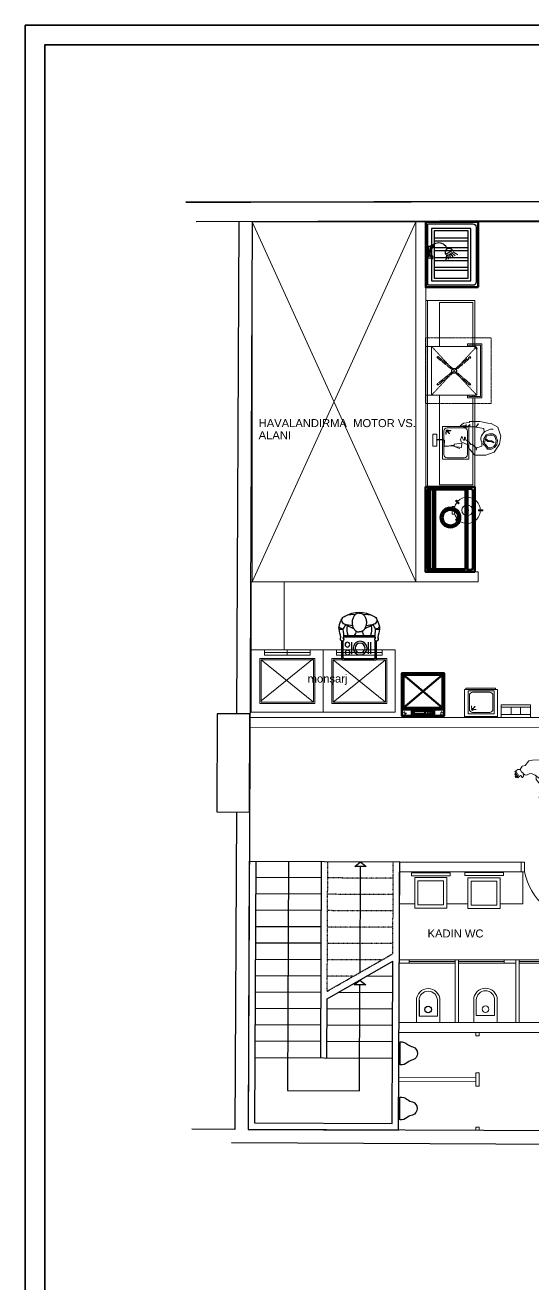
# Model space of a CAD drawing. Header units: inches. Extents: x 33469 to 138684, y -86444 to -29699.
# Drawn here: x 76391 to 77168, y -42251 to -40325 of the extents above; entities that cross this region are included whole.
import ezdxf

# ---------------------------------------------------------------- set-up
doc = ezdxf.new("R2010")
doc.units = ezdxf.units.IN
doc.header["$MEASUREMENT"] = 0
for name, pattern in [('20b$0$DOT2', [0.125, 0, -0.125]), ('275L00RS-A$0$CENTER2', [1.125, 0.75, -0.125, 0.125, -0.125]), ('ACAD_ISO02W100', [15, 12, -3]), ('CENTER', [0.0065, 0.002, -0.001, 0.0005, -0.001, 0.002]), ('DASHED', [0.75, 0.5, -0.25]), ('DOT', [0.25, 0, -0.25])]:
    doc.linetypes.add(name, pattern=pattern)
doc.layers.get('0').update_dxf_attribs({"lineweight": 9})
for name, color, linetype, lineweight in [('-DWG_ANA', 7, 'Continuous', 50), ('-DWG_DETAY1', 7, 'Continuous', 25), ('2d-yazı', 255, 'Continuous', 20), ('cihazlar', 90, 'Continuous', 18), ('CİHAZ', 7, 'Continuous', 15), ('KAPı', 7, 'Continuous', 5), ('Layer4', 200, 'Continuous', 9), ('PAFTA', 251, 'Continuous', 35), ('TEFRIS', 251, 'Continuous', 5)]:
    doc.layers.add(name, color=color, linetype=linetype, lineweight=lineweight)
for name, color, linetype in [('0-CSX-CSX', 14, '275L00RS-A$0$CENTER2'), ('0-LNS-SLN', 6, 'Continuous'), ('0-LNS-VL5', 252, 'Continuous'), ('2-SPS-IBW', 5, 'Continuous'), ('2-SPS-RCN', 2, 'Continuous'), ('dg_tefris', 22, 'Continuous'), ('Kıtc-002 Çizgi', 7, 'Continuous')]:
    doc.layers.add(name, color=color, linetype=linetype)
doc.styles.add('ATALAY', font='arial.ttf')

# ---------------------------------------------------------------- blocks, each defined once
blk = doc.blocks.new('117')
at = {"layer": '-DWG_ANA', "color": 4}
blk.add_line((11002.5, 4454.8), (11006, 4457.8), dxfattribs=at)
at = {"layer": '-DWG_ANA', "color": 1}
for points in [[(11003, 4455.2), (11003.8, 4455.9), (11003.9, 4455.8), (11003.1, 4455.1)], [(11003.9, 4456), (11004.2, 4456.2), (11004.3, 4456.1), (11004, 4455.9)], [(11004.3, 4456.3), (11004.5, 4456.6), (11004.6, 4456.5), (11004.4, 4456.2)], [(11004.7, 4456.7), (11005.5, 4457.4), (11005.6, 4457.2), (11004.8, 4456.6)]]:
    blk.add_lwpolyline(points, close=True, dxfattribs=at)
at = {"layer": 'cihazlar', "linetype": 'CENTER', "ltscale": 20}
for p, q in [((11006, 4523.8), (10931.4, 4454.8)), ((10931.4, 4523.8), (11004.3, 4456.4))]:
    blk.add_line(p, q, dxfattribs=at)
at = {"layer": 'CİHAZ', "color": 4}
for p, q in [((10931.4, 4529.8), (11006, 4529.8)), ((10931.4, 4454.8), (10931.4, 4529.8)), ((10931.4, 4529.8), (11006, 4529.8)), ((11006, 4529.8), (11006, 4457.8)), ((11006, 4529.8), (11006, 4523.8)), ((11006, 4523.8), (10931.4, 4523.8)), ((10927.3, 4447.2), (10927.3, 4468.7)), ((10927.3, 4468.7), (10931.4, 4468.7)), ((10929.3, 4449.2), (10929.3, 4466.7)), ((10929.3, 4466.7), (10931.4, 4466.7)), ((11006, 4468.7), (11010, 4468.7)), ((11006, 4466.7), (11008, 4466.7)), ((11008, 4466.7), (11008, 4449.2)), ((11010, 4468.7), (11010, 4447.2)), ((11010, 4447.2), (10927.3, 4447.2)), ((11008, 4449.2), (10929.3, 4449.2)), ((11002.5, 4454.8), (10931.4, 4454.8))]:
    blk.add_line(p, q, dxfattribs=at)
at = {"layer": 'CİHAZ'}
blk.add_line((11006, 4526.8), (11006, 4457.8), dxfattribs=at)
at = {"layer": 'Kıtc-002 Çizgi', "color": 4, "linetype": 'DASHED'}
for points in [[(10946.8, 4514.3), (10948.2, 4515.7)], [(10946.8, 4514.3), (10965.5, 4491.1)], [(10948.2, 4515.7), (10966.9, 4492.5)], [(10970.6, 4492.6), (10989.2, 4515.7)], [(10972, 4491.2), (10990.6, 4514.3)], [(10989.2, 4515.7), (10990.6, 4514.3)], [(10965.4, 4487.4), (10946.8, 4465.3)], [(10966.8, 4486), (10948.2, 4463.9)], [(10970.5, 4486.1), (10989.2, 4463.9)], [(10971.9, 4487.5), (10990.6, 4465.3)], [(10948.2, 4463.9), (10946.8, 4465.3)], [(10989.2, 4463.9), (10990.6, 4465.3)]]:
    blk.add_lwpolyline(points, dxfattribs=at)
blk.add_circle((10968.7, 4489.3), 3.63, dxfattribs=at)
blk = doc.blocks.new('118')
at = {"layer": 'CİHAZ', "color": 6}
for p, q in [((11280.6, 4457.6), (11210.6, 4457.6)), ((11210.6, 4457.6), (11210.6, 4382.6)), ((11210.6, 4454.6), (11280.6, 4454.6)), ((11280.6, 4382.6), (11280.6, 4457.6)), ((11210.6, 4382.6), (11280.6, 4382.6))]:
    blk.add_line(p, q, dxfattribs=at)
at = {"layer": 'CİHAZ'}
for p, q in [((11210.6, 4436.6), (11277.6, 4436.6)), ((11277.6, 4385.6), (11277.6, 4436.6)), ((11210.6, 4385.6), (11277.6, 4385.6))]:
    blk.add_line(p, q, dxfattribs=at)
blk = doc.blocks.new('A$C2EE743A7')
at = {"layer": 'CİHAZ'}
h = blk.add_hatch(dxfattribs=at)
h.set_pattern_fill('DASH', color=256, scale=2, style=0)
h.set_pattern_definition([(0, (-3587.83866, 34.02683), (0.25, 0.25), [0.25, -0.25])])
h.paths.add_polyline_path([(3.3, 5.6, 1), (0, 5.6, 1)])
for points in [[(1.1, 3.3), (1.4, 3.3), (1.4, 0), (1.1, 0)], [(6, 2), (5.8, 1.7), (3.4, 4.1), (3.6, 4.3)], [(6.8, 7.3), (6.8, 7), (3.5, 7), (3.5, 7.3)]]:
    blk.add_lwpolyline(points, close=True, dxfattribs=at)
for radius in [1.67, 0.617]:
    blk.add_circle((1.7, 5.6), radius, dxfattribs=at)
blk = doc.blocks.new('A$C7E1C5E6E')
at = {"layer": 'CİHAZ'}
blk.add_lwpolyline([(0, 0), (50, 0), (50, 40), (0, 40)], close=True, dxfattribs=at)
blk.add_lwpolyline([(7, 2), (43, 2, 0.414214), (48, 7), (48, 33, 0.414214), (43, 38), (7, 38, 0.414214), (2, 33), (2, 7, 0.414214)], format="xyb", close=True, dxfattribs=at)
blk.add_blockref('A$C2EE743A7', (5, 27.6), dxfattribs=at)
blk = doc.blocks.new('20')
at = {"layer": 'CİHAZ'}
for points in [[(18.5, 44.5), (0, 44.5), (0, 38.2), (18.5, 38.2), (18.5, 44.5), (18.5, 44.5)], [(9.2, 38.2), (9.2, 38.8), (9, 38.7), (8.8, 38.1), (8.5, 36.9), (8.3, 33.6), (8.3, 30.1), (9, 27.4), (9.8, 26.6), (10.9, 26.3), (13.2, 26.5), (15.6, 27), (17.5, 27.1), (18.4, 26), (18.5, 24.1), (18.3, 21.6), (17.4, 16.2), (17.4, 11.9)], [(9.3, 38.2), (8.8, 35.2), (8.6, 32.1), (8.9, 29.2), (9.7, 27.4), (11.2, 26.8), (13.2, 27), (17.3, 27.7), (18.6, 26.7), (19, 25), (18.5, 20.3), (17.9, 15.6), (17.9, 11.9)], [(20.4, 0.3), (13.9, 0), (15.5, 11.9), (19, 11.9), (20.4, 0.3), (20.4, 0.3)], [(19, 11.9), (19.2, 11.9), (22.1, 3), (21.9, 2.9), (19, 11.9), (19, 11.9)]]:
    blk.add_lwpolyline(points, dxfattribs=at)
blk = doc.blocks.new('119')
at = {"layer": 'CİHAZ', "color": 6}
blk.add_line((10997.6, 4215.4), (11137.6, 4215.4), dxfattribs=at)
blk.add_lwpolyline([(11133.6, 4143.4), (10997.6, 4143.4), (10997.6, 4218.4), (11137.6, 4218.4), (11137.6, 4143.4), (11135.6, 4143.4)], dxfattribs=at)
at = {"layer": 'CİHAZ'}
blk.add_lwpolyline([(11133.6, 4146.4), (11000.6, 4146.4), (11000.6, 4197.4), (11137.6, 4197.4), (11137.6, 4146.4), (11135.6, 4146.4)], dxfattribs=at)
at = {"layer": 'CİHAZ', "xscale": -1}
for name, p in [('20', (11078.2, 4163.2)), ('A$C7E1C5E6E', (11089.8, 4152.6))]:
    blk.add_blockref(name, p, dxfattribs=at)
blk = doc.blocks.new('304')
at = {"layer": 'cihazlar', "linetype": 'CENTER', "ltscale": 25}
blk.add_lwpolyline([(10918.9, 4432.9), (11018.9, 4432.9), (11018.9, 4532.9), (10918.9, 4532.9)], close=True, dxfattribs=at)
at = {"layer": '-DWG_ANA', "color": 0}
for name, p in [('119', (-206.2, 314.4)), ('117', (0, 0)), ('118', (-204.6, 75.2))]:
    blk.add_blockref(name, p, dxfattribs=at)
blk = doc.blocks.new('333')
at = {"layer": 'CİHAZ', "color": 3, "linetype": 'ACAD_ISO02W100'}
for p, q in [((11360.4, 4166.2), (11348.7, 4166.2)), ((11348.7, 4162.3), (11348.7, 4166.2)), ((11360.4, 4166.2), (11360.4, 4162.3))]:
    blk.add_line(p, q, dxfattribs=at)
for points in [[(11344.7, 4156.5), (11343.6, 4155.3), (11339.1, 4159.8), (11340.3, 4161)], [(11364.6, 4156.5), (11365.8, 4155.3), (11370.2, 4159.8), (11369, 4161)], [(11353.8, 4146.1), (11355.3, 4146.1), (11355.3, 4141), (11353.8, 4141)], [(11355.5, 4119.5), (11353.8, 4119.5), (11353.8, 4125.9), (11355.5, 4125.9)]]:
    blk.add_lwpolyline(points, close=True, dxfattribs=at)
at = {"layer": 'CİHAZ', "color": 3, "linetype": 'Continuous'}
blk.add_circle((11354.7, 4143.2), 20, dxfattribs=at)
at = {"layer": 'CİHAZ', "color": 3}
blk.add_circle((11354.7, 4143.2), 8.16, dxfattribs=at)
blk = doc.blocks.new('3245')
at = {"layer": '-DWG_ANA', "color": 6}
for points in [[(78792.4, -38240.2), (78922.4, -38240.2), (78922.4, -38165.2), (78792.4, -38165.2)], [(78792.4, -38229.2), (78922.4, -38229.2), (78922.4, -38169.2), (78792.4, -38169.2)]]:
    blk.add_lwpolyline(points, close=True, dxfattribs=at)
at = {"layer": '-DWG_ANA', "color": 0}
for points in [[(78793.8, -38223.1), (78793.8, -38171.4)], [(78796.6, -38171.4), (78796.6, -38223.1)], [(78918.3, -38223.1), (78918.3, -38171.2)], [(78921.1, -38171.2), (78921.1, -38223.1)]]:
    blk.add_lwpolyline(points, dxfattribs=at)
for points in [[(78918.6, -38169.2, 0.207371), (78916.4, -38168.2), (78798.4, -38168.2, 0.207371), (78796.3, -38169.2)], [(78795.4, -38229.2), (78795.4, -38234.2, 0.414214), (78798.4, -38237.2), (78916.4, -38237.2, 0.414214), (78919.4, -38234.2), (78919.4, -38224.7)]]:
    blk.add_lwpolyline(points, format="xyb", dxfattribs=at)
at = {"layer": '-DWG_ANA', "color": 6}
for points in [[(78918.3, -38172.8, 0.163034), (78916.4, -38172.2), (78798.4, -38172.2, 0.167949), (78796.6, -38172.8)], [(78795.8, -38224.5, 0.281727), (78798.4, -38226.2), (78916.4, -38226.2, 0.280059), (78919.1, -38224.6, 0.280059)]]:
    blk.add_lwpolyline(points, format="xyb", dxfattribs=at)
at = {"layer": '-DWG_ANA', "color": 0}
blk.add_lwpolyline([(78796.6, -38176.7), (78918.3, -38176.7), (78918.3, -38179.6), (78796.6, -38179.6)], close=True, dxfattribs=at)
at = {"layer": '-DWG_ANA', "color": 4}
for radius in [15, 12]:
    blk.add_circle((78875.4, -38203.1), radius, dxfattribs=at)
at = {"layer": '-DWG_ANA', "color": 0}
for centre, start, end in [((78795.2, -38171.2), 353.441, 186.559), ((78919.7, -38171.1), 353.441, 186.559), ((78795.2, -38223.2), 173.441, 6.559), ((78919.7, -38223.2), 173.441, 6.559)]:
    blk.add_arc(centre, 1.43, start, end, dxfattribs=at)
blk.add_blockref('333', (67531.8, -42371.9), dxfattribs=at)
blk = doc.blocks.new('f')
at = {"layer": '-DWG_DETAY1', "color": 4, "linetype": 'Continuous'}
for points in [[(11383.9, 4462.9), (11378.9, 4462.9), (11378.9, 4467.9), (11376.9, 4467.9), (11376.9, 4462.9), (11376.9, 4459.9), (11375.9, 4459.9), (11375.9, 4457.9, 0.414214), (11376.9, 4456.9), (11378.9, 4456.9, 0.414214), (11379.9, 4457.9), (11379.9, 4459.9), (11378.9, 4459.9), (11378.9, 4460.9), (11383.9, 4460.9)], [(11387.9, 4462.9), (11392.9, 4462.9), (11392.9, 4467.9), (11394.9, 4467.9), (11394.9, 4462.9), (11394.9, 4459.9), (11395.9, 4459.9), (11395.9, 4457.9, -0.414214), (11394.9, 4456.9), (11392.9, 4456.9, -0.414214), (11391.9, 4457.9), (11391.9, 4459.9), (11392.9, 4459.9), (11392.9, 4460.9), (11387.9, 4460.9)]]:
    blk.add_lwpolyline(points, format="xyb", dxfattribs=at)
at = {"layer": '-DWG_DETAY1', "color": 4}
for points in [[(11381.4, 4436.1), (11373, 4437.2)], [(11382.3, 4434.2), (11374.8, 4433.6)], [(11383.3, 4432.3), (11376.6, 4430)], [(11384.2, 4430.4), (11378.4, 4426.4)], [(11385.2, 4428.5), (11380.2, 4422.8)], [(11382.8, 4437.6), (11388.2, 4426.9)], [(11386.1, 4426.6), (11382, 4419.3)]]:
    blk.add_lwpolyline(points, dxfattribs=at)
blk.add_circle((11385.9, 4461.9), 2, dxfattribs=at)
for centre, radius, start, end in [((11385.8, 4448), 14, 289.8454, 89.7588), ((11385.5, 4432.2), 6, 296.5651, 116.5651)]:
    blk.add_arc(centre, radius, start, end, dxfattribs=at)
blk = doc.blocks.new('i')
at = {"layer": '-DWG_ANA', "color": 6, "lineweight": 50}
blk.add_lwpolyline([(11247.3, 3990.3), (11247.3, 4070.3), (11347.3, 4070.3), (11347.3, 3990.3)], close=True, dxfattribs=at)
at = {"layer": '-DWG_DETAY1', "color": 6}
blk.add_lwpolyline([(11250.3, 3998.3), (11250.3, 4067.3), (11344.3, 4067.3), (11344.3, 3998.3, -0.414214), (11339.3, 3993.3), (11255.3, 3993.3, -0.414214)], format="xyb", close=True, dxfattribs=at)
at = {"layer": '-DWG_DETAY1', "color": 5}
for points in [[(11257.3, 4061.3), (11257.3, 4001.3), (11337.3, 4001.3), (11337.3, 4061.3)], [(11261.3, 4057.3), (11261.3, 4005.3), (11333.3, 4005.3), (11333.3, 4057.3)]]:
    blk.add_lwpolyline(points, close=True, dxfattribs=at)
at = {"layer": '-DWG_DETAY1', "color": 5, "linetype": 'Continuous'}
for points in [[(11273.3, 4057.3), (11273.3, 4005.3), (11277.3, 4005.3), (11277.3, 4057.3)], [(11288.3, 4057.3), (11288.3, 4005.3), (11292.3, 4005.3), (11292.3, 4057.3)], [(11303.3, 4057.3), (11303.3, 4005.3), (11307.3, 4005.3), (11307.3, 4057.3)], [(11318.3, 4057.3), (11318.3, 4005.3), (11322.3, 4005.3), (11322.3, 4057.3)]]:
    blk.add_lwpolyline(points, close=True, dxfattribs=at)
at = {"layer": '-DWG_ANA', "color": 0}
blk.add_blockref('f', (-84.8, -397.6), dxfattribs=at)
blk = doc.blocks.new('c29')
at = {"layer": '-DWG_ANA', "color": 6}
for p, q in [((12140.6, 3469), (12200.6, 3418.8)), ((12140.6, 3418.8), (12200.6, 3469))]:
    blk.add_line(p, q, dxfattribs=at)
at = {"layer": '-DWG_ANA', "color": 142}
for points in [[(12138.1, 3416.3), (12203.1, 3416.3), (12203.1, 3481.3), (12138.1, 3481.3)], [(12138.1, 3481.3), (12203.1, 3481.3), (12203.1, 3471.5), (12138.1, 3471.5)], [(12138.1, 3471.5), (12203.1, 3471.5), (12203.1, 3416.3), (12138.1, 3416.3)]]:
    blk.add_lwpolyline(points, close=True, dxfattribs=at)
at = {"layer": '-DWG_ANA', "color": 6}
blk.add_lwpolyline([(12140.6, 3469), (12200.6, 3469), (12200.6, 3418.8), (12140.6, 3418.8)], close=True, dxfattribs=at)
at = {"layer": '-DWG_ANA', "color": 0}
for points in [[(12153.5, 3480.1), (12187.5, 3480.1), (12187.5, 3472.6), (12153.5, 3472.6)], [(12167.1, 3478.3), (12184.8, 3478.3), (12184.8, 3474), (12167.1, 3474)]]:
    blk.add_lwpolyline(points, close=True, dxfattribs=at)
at = {"layer": '-DWG_ANA', "color": 142, "linetype": 'DOT'}
for centre in [(12141.2, 3478.3), (12199.7, 3478.3), (12141.8, 3419.7), (12199.5, 3420.4)]:
    blk.add_circle(centre, 2.49, dxfattribs=at)
at = {"layer": '-DWG_ANA', "color": 0}
for centre in [(12156.2, 3478.1), (12156.2, 3474.8), (12159.4, 3478.1), (12159.4, 3474.8), (12163.2, 3478.1), (12163.2, 3474.8), (12186.2, 3478.1), (12186.2, 3474.8)]:
    blk.add_circle(centre, 0.606, dxfattribs=at)
blk = doc.blocks.new('f2')
at = {"layer": 'KAPı'}
h = blk.add_hatch(dxfattribs=at)
h.set_pattern_fill('DASH', color=256, scale=2, style=0)
h.set_pattern_definition([(0, (4953.3182, 3452.11953), (0.25, 0.25), [0.25, -0.25])])
h.paths.add_polyline_path([(8541.2, 3423.7, 1), (8544.5, 3423.7, 1)])
h.paths.add_polyline_path([(8543.4, 3423.7, -1), (8542.2, 3423.7, -1)], flags=16)
at = {"layer": 'CİHAZ'}
for p, q in [((8571.1, 3430.5), (8536.1, 3430.5)), ((8536.1, 3430.5), (8536.1, 3390.5)), ((8564.1, 3428.5), (8543.1, 3428.5)), ((8571.1, 3390.5), (8571.1, 3430.5)), ((8538.1, 3423.5), (8538.1, 3397.5)), ((8569.1, 3397.5), (8569.1, 3423.5)), ((8536.1, 3390.5), (8571.1, 3390.5)), ((8543.1, 3392.5), (8564.1, 3392.5))]:
    blk.add_line(p, q, dxfattribs=at)
for centre, start, end in [((8543.1, 3423.5), 90, 180), ((8564.1, 3423.5), 0, 90), ((8543.1, 3397.5), 180, 270), ((8564.1, 3397.5), 270, 0)]:
    blk.add_arc(centre, 5, start, end, dxfattribs=at)
at = {"layer": 'KAPı'}
for points in [[(8542.3, 3421.4), (8542.6, 3421.4), (8542.6, 3418.1), (8542.3, 3418.1)], [(8548, 3425.4), (8548, 3425.1), (8544.6, 3425.1), (8544.6, 3425.4)], [(8547.2, 3420.1), (8546.9, 3419.8), (8544.6, 3422.2), (8544.8, 3422.4)]]:
    blk.add_lwpolyline(points, close=True, dxfattribs=at)
for radius in [1.67, 0.617]:
    blk.add_circle((8542.8, 3423.7), radius, dxfattribs=at)
blk = doc.blocks.new('434')
at = {"color": 6}
blk.add_line((3980.8, 2384.2), (4030.8, 2384.2), dxfattribs=at)
for points in [[(3980.8, 2342.6), (4030.8, 2342.6), (4030.8, 2385.6), (3980.8, 2385.6)], [(3983.8, 2342.6), (4028.8, 2342.6), (4028.8, 2340.7), (3983.8, 2340.7)]]:
    blk.add_lwpolyline(points, close=True, dxfattribs=at)
at = {"layer": '-DWG_ANA', "color": 0, "lineweight": 25, "rotation": 270}
blk.add_blockref('f2', (595.1, 10915.8), dxfattribs=at)
blk = doc.blocks.new('X15')
at = {"layer": 'TEFRIS', "lineweight": -2, "extrusion": (0, 0, -1)}
for p, q in [((7941.6, 1270.7), (7941.6, 1297.8)), ((7943.6, 1302.2), (7943.6, 1303.1)), ((7943.6, 1273.1), (7943.6, 1298.5)), ((7943.8, 1306.6), (7992.5, 1306.6)), ((7945.1, 1304.6), (7991.1, 1304.6)), ((7956.7, 1278.2), (7956.7, 1296.5)), ((7982.3, 1278.4), (7982.3, 1296.5)), ((7985.7, 1278.6), (7985.7, 1296.5)), ((7992.6, 1302.2), (7992.6, 1303.1)), ((7992.6, 1273.1), (7992.6, 1298.5)), ((7994.6, 1270.7), (7994.6, 1297.8)), ((7945.1, 1271.6), (7991.1, 1271.6)), ((7942.7, 1269.6), (7993.6, 1269.6))]:
    blk.add_line(p, q, dxfattribs=at)
for points in [[(-7968.1, 1340.9, -0.0182), (-7967.7, 1340.9, -0.132444), (-7963.9, 1339.9, -0.106688), (-7960.4, 1336.8, -0.083199), (-7958.1, 1332.3, -0.071851), (-7957.2, 1326.6, -0.071851), (-7958, 1320.9, -0.083199), (-7960.1, 1316.4, -0.106688), (-7963.6, 1313.1, -0.132444), (-7967.3, 1312.1, -0.027194), (-7968.1, 1312.1, -0.106688)], [(-7968.1, 1340.9, 0.0182), (-7968.6, 1340.9, 0.132444), (-7972.3, 1339.9, 0.106688), (-7975.9, 1336.8, 0.083199), (-7978.1, 1332.3, 0.071851), (-7979, 1326.6, 0.071851), (-7978.2, 1320.9, 0.083199), (-7976.1, 1316.4, 0.106688), (-7972.6, 1313.1, 0.132444), (-7968.9, 1312.1, 0.027194), (-7968.1, 1312.1, 0.106688)]]:
    blk.add_lwpolyline(points, format="xyb", dxfattribs=at)
for centre, radius in [((-7949.9, 1292.6), 3.59), ((-7969.4, 1287.4), 10.5), ((-7969.4, 1287.4), 7.5), ((-7950.3, 1280.6), 3.59)]:
    blk.add_circle(centre, radius, dxfattribs=at)
for centre, radius, start, end in [((-7970.5, 1315), 33.5, 8.0908, 32.6929), ((-7947.7, 1329.8), 6.34, 289.4299, 56.2696), ((-7957.2, 1315.7), 23.3, 56.2696, 101.8437), ((-7968.1, 1298), 44, 60.4943, 119.5057), ((-7979.1, 1315.7), 23.3, 78.1563, 123.7304), ((-7988.5, 1329.8), 6.34, 123.7304, 250.5701), ((-7965.7, 1315), 33.5, 147.3071, 171.9092), ((-7944.5, 1317.8), 7.41, 349.0832, 15.095), ((-7940.8, 1324.4), 8.74, 254.8699, 293.9155), ((-8144.5, 1356.3), 211.1, 345.5925, 349.0832), ((-7947, 1328), 12.7, 287.9406, 319.1174), ((-7850.7, 1372.2), 108.1, 207.1029, 211.3925), ((-7897, 1307.8), 46.8, 169.9533, 186.6151), ((-8038.3, 1497.8), 197.2, 293.462, 298.3495), ((-7958.3, 1359.6), 38, 270.7058, 289.4299), ((-7973.3, 1315.3), 23.9, 338.7824, 14.8017), ((-7940, 1319.4), 24.2, 194.8345, 211.92), ((-7996.2, 1319.4), 24.2, 328.08, 345.1655), ((-7897.9, 1497.8), 197.2, 241.6505, 246.538), ((-7978, 1359.6), 38, 250.5701, 269.2942), ((-7963, 1315.3), 23.9, 165.1983, 201.2176), ((-8085.5, 1372.2), 108.1, 328.6075, 332.8971), ((-8039.2, 1307.8), 46.8, 353.3849, 10.0467), ((-7989.3, 1328), 12.7, 220.8826, 252.0594), ((-7995.5, 1324.4), 8.74, 246.0845, 285.1301), ((-7791.8, 1356.3), 211.1, 190.9168, 194.4075), ((-7991.7, 1317.8), 7.41, 164.905, 190.9168), ((-7943.1, 1301.4), 3.92, 294.5005, 39.0625), ((-7941.8, 1300.4), 2.61, 130.1096, 276.9298), ((-7945.1, 1303.1), 1.5, 0, 90), ((-7991.1, 1303.1), 1.5, 90, 180), ((-7994.5, 1300.4), 2.61, 263.0702, 49.8904), ((-7993.1, 1301.4), 3.92, 140.9375, 245.4995), ((-7942.7, 1270.7), 1.06, 270.7469, 0.7469), ((-7945.1, 1273.1), 1.5, 270, 0), ((-7991.1, 1273.1), 1.5, 180, 270), ((-7993.6, 1270.7), 1.06, 179.2531, 269.2531)]:
    blk.add_arc(centre, radius, start, end, dxfattribs=at)
blk = doc.blocks.new('1031')
at = {"layer": 'TEFRIS', "lineweight": -2}
for points in [[(5363.1, 1417), (5357.4, 1416.3), (5355.5, 1404.1), (5350.4, 1408.4), (5350.4, 1407.5), (5354.9, 1404.5), (5354.9, 1394.8), (5351.5, 1394.8), (5355.7, 1390.9), (5355.7, 1385.6), (5354.4, 1385.6), (5354.4, 1388.6), (5352.1, 1390), (5354.1, 1382), (5353.7, 1380.4), (5349.7, 1385.2), (5348.4, 1394.7), (5346.7, 1394.7), (5346.7, 1410.1), (5349.6, 1422.4), (5350, 1427.8)], [(5350, 1427.8), (5355.7, 1437.8), (5369.6, 1442.2), (5381.7, 1440.4), (5393.7, 1432), (5398.5, 1419.4), (5398.5, 1402.8), (5385.9, 1391.4), (5384.7, 1392.9), (5382.3, 1391.1), (5380.7, 1387.5), (5378, 1381.5), (5375.2, 1380.6), (5369.2, 1382.8), (5375.7, 1385.5), (5375.7, 1386.6), (5371.1, 1386.6), (5371.1, 1387.9), (5376.1, 1389.3), (5378.7, 1394.2), (5382.1, 1396.3), (5381.5, 1398.2), (5387.3, 1404.7), (5391, 1404.7), (5387.2, 1405.9), (5384.7, 1413.1), (5377.4, 1413.1)], [(5361.9, 1419.6), (5358.7, 1426.4), (5358.7, 1430.7)], [(5370, 1433.1), (5376, 1435.4), (5381.6, 1434.3), (5384.9, 1431.6), (5387, 1427.8), (5387, 1423.2), (5382.9, 1419.9), (5380.7, 1417.5), (5374.3, 1418.4), (5368.8, 1421.1), (5367.7, 1425.3), (5367.7, 1429.4), (5370, 1433.1)], [(5373.3, 1419.3), (5376.4, 1423.5), (5376.4, 1428.2), (5378.9, 1432)], [(5374.3, 1418.4), (5377.3, 1422.6), (5377.3, 1427.3), (5379.8, 1431.1)]]:
    blk.add_lwpolyline(points, dxfattribs=at)
blk.add_lwpolyline([(5368.6, 1434.7), (5375.8, 1437.5), (5382.5, 1436.2), (5386.5, 1432.9), (5389, 1428.3), (5389, 1422.2), (5384.2, 1418.4), (5381.4, 1415.4), (5373.6, 1416.5), (5367.1, 1419.7), (5365.7, 1425), (5365.7, 1430)], close=True, dxfattribs=at)
blk.add_ellipse((5369.7, 1416.7), major_axis=(7.67, -3.62), ratio=0.445191, start_param=3.335736, end_param=6.283185, dxfattribs=at)
blk = doc.blocks.new('1035')
at = {"layer": 'TEFRIS', "lineweight": -2}
for p, q in [((5442.6, 1598), (5441.5, 1596.4)), ((5446, 1597.2), (5442.6, 1598)), ((5445.6, 1599.4), (5444.6, 1598)), ((5444.6, 1598), (5446, 1597.2)), ((5450.3, 1598.1), (5445.6, 1599.4)), ((5449.6, 1600.9), (5447.7, 1599.8)), ((5447.7, 1599.8), (5450.3, 1598.1)), ((5454.7, 1597.8), (5449.6, 1600.9)), ((5440.8, 1595.1), (5440.4, 1593.8)), ((5440.4, 1593.8), (5449.6, 1589.2)), ((5444.1, 1594.7), (5440.8, 1595.1)), ((5441.5, 1596.4), (5444.1, 1594.7)), ((5447.8, 1588.4), (5444.4, 1587.2)), ((5444.4, 1587.2), (5444.9, 1585.3)), ((5444.9, 1585.3), (5451.1, 1585.2)), ((5449.6, 1589.2), (5447.8, 1588.4)), ((5451.1, 1585.2), (5456.2, 1587.6)), ((5459.8, 1593.5), (5454.7, 1597.8)), ((5456.2, 1587.6), (5458.5, 1586.5)), ((5458.5, 1586.5), (5465.5, 1582.7)), ((5468.1, 1592.4), (5459.8, 1593.5)), ((5465.5, 1582.7), (5463.3, 1576.6)), ((5478.7, 1591), (5468.1, 1592.4)), ((5484.4, 1587), (5478.7, 1591)), ((5489.4, 1571.3), (5482.6, 1582.7)), ((5482.6, 1582.7), (5484.2, 1581.6)), ((5484.2, 1581.6), (5484.4, 1587)), ((5459.2, 1569.4), (5455.2, 1560.8)), ((5463.3, 1576.6), (5459.2, 1569.4)), ((5492.9, 1560.6), (5489.4, 1571.3)), ((5491.2, 1553.3), (5492.9, 1560.6)), ((5457.2, 1546.9), (5456.1, 1540.6)), ((5456.1, 1540.6), (5457.9, 1533.3)), ((5482.7, 1533.4), (5485.5, 1541)), ((5485.5, 1541), (5491.2, 1553.3)), ((5457.9, 1533.3), (5461.6, 1522.8)), ((5461.6, 1522.8), (5464.7, 1517.7)), ((5481.8, 1527.3), (5482.7, 1533.4)), ((5483.5, 1524), (5481.8, 1527.3)), ((5486.3, 1520.7), (5483.5, 1524)), ((5464.7, 1517.7), (5472.8, 1514.3)), ((5472.8, 1514.3), (5475.3, 1510.4)), ((5475.3, 1510.4), (5481, 1508.8)), ((5481, 1508.8), (5482, 1505.5)), ((5482, 1505.5), (5486.2, 1502.2)), ((5485.3, 1515.2), (5487, 1518)), ((5489.3, 1516.7), (5485.3, 1515.2)), ((5487.4, 1502.7), (5485.9, 1505.3)), ((5485.9, 1505.3), (5490.3, 1503.2)), ((5486.2, 1502.2), (5487.4, 1502.7)), ((5487, 1518), (5486.3, 1520.7)), ((5491.6, 1504), (5488.1, 1506.7)), ((5488.1, 1506.7), (5493.5, 1505)), ((5491.8, 1516.2), (5489.3, 1516.7)), ((5489.4, 1512.2), (5489.5, 1513.9)), ((5494, 1509.3), (5489.4, 1512.2)), ((5489.5, 1513.9), (5491.8, 1514.8)), ((5494.6, 1506.1), (5489.7, 1508.9)), ((5489.7, 1508.9), (5493.5, 1508)), ((5490.3, 1503.2), (5491.6, 1504)), ((5491.8, 1514.8), (5491.8, 1516.2)), ((5493.5, 1508), (5494, 1509.3)), ((5493.5, 1505), (5494.6, 1506.1))]:
    blk.add_line(p, q, dxfattribs=at)
for points in [[(5460.5, 1593.4), (5458, 1591.9), (5456.4, 1588.3)], [(5465.4, 1582.5), (5467.7, 1585.9), (5473.3, 1587.1)], [(5460.2, 1545.8), (5458.1, 1548.8), (5458.6, 1550.8), (5460.1, 1551.5), (5462.7, 1550.8), (5459.3, 1552.6), (5457.3, 1554.5), (5457.3, 1556.7), (5458.8, 1558.9), (5461.2, 1562), (5463.6, 1564.6), (5466.5, 1565)], [(5483.9, 1535.2), (5488.2, 1536.9), (5492.1, 1542.1), (5494.5, 1547.9), (5496.7, 1552.1), (5498.5, 1556.9), (5496.1, 1560.7)], [(5496.5, 1551.6), (5502.1, 1551.1), (5506.9, 1552.1), (5510.9, 1553.6), (5510.1, 1557.6), (5506, 1561.3), (5498.5, 1564.5), (5490.5, 1568.9)], [(5438.7, 1544.2), (5423.8, 1546.9), (5419.2, 1549.8), (5416.1, 1554.4), (5417.5, 1558.4), (5422, 1559), (5426.6, 1558), (5431.3, 1556.1), (5437.3, 1554.9)], [(5452.7, 1556.9), (5452.1, 1556.2), (5446.5, 1555.7), (5440.2, 1555.3), (5436.4, 1553.7), (5433.9, 1552.4), (5434.1, 1549.4), (5437.2, 1546.5), (5440.5, 1542.6), (5446.5, 1539.9), (5448.7, 1539.8), (5450.6, 1538.9), (5457, 1535.6)], [(5504, 1551.1), (5510.3, 1548.6), (5513.4, 1549), (5515.2, 1551.8), (5514.2, 1555.3), (5510.1, 1558.3)], [(5485, 1515.2), (5483.6, 1511.8), (5481.1, 1509)]]:
    blk.add_lwpolyline(points, dxfattribs=at)
blk.add_lwpolyline([(5452.6, 1559), (5453.3, 1557.4), (5455.1, 1556), (5455.4, 1550.5), (5459.5, 1545.8), (5464.8, 1542.6), (5470.1, 1540.7), (5477.6, 1541.3), (5482.3, 1546.9), (5483.6, 1555.4), (5480.5, 1559.8), (5473.4, 1563.5), (5464.8, 1565.7), (5459.7, 1564.9), (5457.5, 1561.5), (5456.5, 1560.4), (5453.9, 1560.1)], close=True, dxfattribs=at)

msp = doc.modelspace()

# ---------------------------------------------------------------- linework, layer by layer
at = {"color": 6}
for p, q in [((77133.657, -41367.577, 0), (77133.657, -41379.04, 0)), ((77147.794, -41367.577, 0), (77147.794, -41379.04, 0))]:
    msp.add_line(p, q, dxfattribs=at)
at = {"color": 6, "elevation": 0}
for points in [[(77118.443, -41379.04), (77163.443, -41379.04), (77163.443, -41364.04), (77118.443, -41364.04)], [(77118.443, -41383.577), (77163.443, -41383.577), (77163.443, -41367.577), (77118.443, -41367.577)]]:
    msp.add_lwpolyline(points, close=True, dxfattribs=at)
at = {"layer": '0-CSX-CSX', "lineweight": -3}
msp.add_line((76636.842, -40595.79, 0), (78187.122, -40592.566, 0), dxfattribs=at)
at = {"layer": '0-LNS-SLN', "linetype": 'ByBlock', "lineweight": -2, "ltscale": 100}
for p, q in [((76733.555, -41603.103, 0), (76731.664, -42013.099, 0)), ((76733.555, -41603.103, 0), (76963.553, -41604.164, 0)), ((76743.555, -41603.15, 0), (76741.71, -42003.145, 0)), ((76793.555, -41603.38, 0), (76791.94, -41953.376, 0)), ((76843.554, -41603.611, 0), (76842.17, -41903.608, 0)), ((76961.662, -42014.16, 0), (76963.553, -41604.164, 0)), ((76843.439, -41628.611, 0), (76743.44, -41628.149, 0)), ((76843.324, -41653.61, 0), (76743.325, -41653.149, 0)), ((76843.208, -41678.61, 0), (76743.209, -41678.149, 0)), ((76843.093, -41703.61, 0), (76743.094, -41703.148, 0)), ((76842.978, -41728.609, 0), (76742.979, -41728.148, 0)), ((76842.862, -41753.609, 0), (76742.863, -41753.148, 0)), ((76852.587, -41813.296, 0), (76952.852, -41756.023, 0)), ((76951.708, -42004.114, 0), (76952.852, -41756.023, 0)), ((76842.747, -41778.609, 0), (76742.748, -41778.148, 0)), ((76893.935, -41792.119, 0), (76902.72, -41784.659, 0)), ((76911.435, -41792.199, 0), (76893.935, -41792.119, 0)), ((76901.939, -41953.884, 0), (76902.685, -41792.159, 0)), ((76902.72, -41784.659, 0), (76911.435, -41792.199, 0)), ((76952.746, -41779.116, 0), (76912.746, -41778.932, 0)), ((76842.632, -41803.609, 0), (76742.633, -41803.147, 0)), ((76852.17, -41903.654, 0), (76852.587, -41813.296, 0)), ((76952.631, -41804.116, 0), (76869.33, -41803.732, 0)), ((76842.516, -41828.608, 0), (76742.517, -41828.147, 0)), ((76952.515, -41829.116, 0), (76852.516, -41828.655, 0)), ((76842.401, -41853.608, 0), (76742.402, -41853.147, 0)), ((76952.4, -41854.116, 0), (76852.401, -41853.654, 0)), ((76842.286, -41878.608, 0), (76742.287, -41878.147, 0)), ((76952.285, -41879.115, 0), (76852.286, -41878.654, 0)), ((76742.172, -41903.146, 0), (76952.169, -41904.115, 0)), ((76791.94, -41953.376, 0), (76901.939, -41953.884, 0)), ((76741.71, -42003.145, 0), (76951.708, -42004.114, 0)), ((76731.664, -42013.099, 0), (76961.662, -42014.16, 0))]:
    msp.add_line(p, q, dxfattribs=at)
at = {"layer": '0-LNS-VL5', "linetype": '20b$0$DOT2', "lineweight": -2}
for p, q in [((76852.64, -41801.749, 0), (76853.554, -41603.657, 0)), ((76952.906, -41744.476, 0), (76953.553, -41604.118, 0)), ((76953.438, -41629.118, 0), (76853.439, -41628.657, 0)), ((76953.322, -41654.118, 0), (76853.323, -41653.656, 0)), ((76953.207, -41679.117, 0), (76853.208, -41678.656, 0)), ((76953.092, -41704.117, 0), (76853.093, -41703.656, 0)), ((76952.976, -41729.117, 0), (76852.978, -41728.656, 0)), ((76852.64, -41801.749, 0), (76952.906, -41744.476, 0)), ((76936.163, -41754.04, 0), (76852.862, -41753.655, 0)), ((76892.746, -41778.84, 0), (76852.747, -41778.655, 0))]:
    msp.add_line(p, q, dxfattribs=at)
at = {"layer": '0-LNS-VL5', "linetype": 'ByBlock', "lineweight": -2, "ltscale": 100}
for p, q in [((76894.769, -41611.347, 0), (76903.554, -41603.888, 0)), ((76912.269, -41611.428, 0), (76894.769, -41611.347, 0)), ((76902.773, -41773.112, 0), (76903.519, -41611.387, 0)), ((76903.554, -41603.888, 0), (76912.269, -41611.428, 0))]:
    msp.add_line(p, q, dxfattribs=at)
at = {"layer": '2-SPS-IBW', "color": 1}
for p, q in [((76714.601, -41378.015, 0), (76718.08, -40625.929, 0)), ((76738.08, -40625.882, 0), (76731.664, -42013.142, 0)), ((76713.907, -41528.009, 0), (76711.664, -42013.05, 0)), ((76711.664, -42013.05, 0), (76645.956, -42012.746, 0)), ((77966.655, -42018.857, 0), (76731.664, -42013.142, 0)), ((76706.537, -42033.026, 0), (77966.563, -42038.856, 0))]:
    msp.add_line(p, q, dxfattribs=at)
at = {"layer": '2-SPS-RCN'}
for p, q in [((78187.122, -40592.566, 0), (76636.842, -40595.79, 0)), ((78133.104, -40622.407, 0), (76652.282, -40625.874, 0))]:
    msp.add_line(p, q, dxfattribs=at)
at = {"layer": '2-SPS-RCN', "color": 1}
for p, q in [((76684.601, -41377.885, 0), (76683.908, -41527.871, 0)), ((76734.6, -41378.102, 0), (76684.601, -41377.885, 0)), ((76733.908, -41528.104, 0), (76734.6, -41378.102, 0)), ((76683.908, -41527.871, 0), (76733.908, -41528.104, 0))]:
    msp.add_line(p, q, dxfattribs=at)
at = {"layer": '2d-yazı', "linetype": 'ByBlock', "ltscale": 3}
for p, q in [((76738.08, -40625.882, 0), (76988.08, -41175.882, 0)), ((76738.08, -41175.882, 0), (76988.08, -40625.882, 0)), ((76756.615, -41284.102, 0), (76826.615, -41284.102, 0)), ((76791.615, -41280.102, 0), (76791.615, -41288.102, 0)), ((76866.657, -41284.102, 0), (76936.657, -41284.102, 0))]:
    msp.add_line(p, q, dxfattribs=at)
at = {"layer": '2d-yazı', "color": 1, "linetype": 'ByBlock', "ltscale": 3}
for p, q in [((76988.08, -40625.882, 0), (78113.088, -40625.854, 0)), ((76988.08, -40625.882, 0), (76988.08, -41175.882, 0)), ((77003.08, -40625.882, 0), (77003.08, -41160.882, 0)), ((76988.08, -41175.882, 0), (77083.08, -41175.882, 0)), ((77003.08, -41160.882, 0), (77083.08, -41160.882, 0)), ((77083.08, -41160.882, 0), (77083.08, -41175.882, 0)), ((76963.552, -41604.352, 0), (77153.869, -41604.365, 0)), ((76963.552, -41619.352, 0), (77153.868, -41619.365, 0)), ((77148.868, -41619.364, 0), (77148.869, -41604.364, 0)), ((77153.868, -41619.365, 0), (77153.869, -41604.365, 0)), ((76962.607, -41753.909, 0), (77145.952, -41753.985, 0)), ((76978.094, -41756.416, 0), (77048.093, -41756.418, 0)), ((77048.093, -41753.945, 0), (77048.09, -41849.802, 0)), ((77048.093, -41758.945, 0), (77048.095, -41753.945, 0)), ((77053.093, -41753.947, 0), (77053.09, -41849.803, 0)), ((77053.093, -41758.947, 0), (77053.093, -41753.947, 0)), ((77123.093, -41756.449, 0), (77053.093, -41756.447, 0)), ((77123.093, -41758.949, 0), (77123.093, -41753.949, 0)), ((77140.952, -41753.983), (77140.952, -41849.804)), ((77215.95, -41756.488, 0), (77145.95, -41756.485, 0)), ((77145.952, -41753.985), (77145.952, -41849.804)), ((77145.952, -41753.985), (77238.808, -41754.024, 0)), ((76962.605, -41758.909, 0), (77048.093, -41758.945, 0)), ((77053.093, -41758.947, 0), (77140.952, -41758.983, 0)), ((77145.953, -41764.369, 0), (77145.948, -41764.369, 0)), ((77145.95, -41758.985), (77238.868, -41759.024, 0)), ((77145.952, -41849.804), (77145.953, -41764.369, 0)), ((77020.936, -41839.718, 0), (77020.936, -41815.718, 0)), ((77080.444, -41815.08, 0), (77080.444, -41839.08, 0)), ((77108.444, -41839.08, 0), (77108.444, -41815.08, 0)), ((76962.607, -41849.804, 0), (77145.952, -41849.804, 0)), ((76992.936, -41839.718, 0), (77020.936, -41839.718, 0)), ((77080.444, -41839.08, 0), (77108.444, -41839.08, 0)), ((77145.952, -41849.804), (77238.868, -41849.804, 0)), ((76962.607, -41864.804, 0), (77145.952, -41864.804, 0)), ((77079.799, -41864.802, 0), (77079.799, -41864.804, 0)), ((77079.799, -41864.802, 0), (77079.799, -41869.802, 0)), ((77079.799, -41864.804, 0), (77084.799, -41864.806, 0)), ((77079.799, -41869.802, 0), (77084.797, -41869.804, 0)), ((77084.799, -41864.804, 0), (77084.797, -41869.804, 0)), ((77084.799, -41864.804, 0), (77084.797, -41869.804, 0)), ((77145.953, -41864.804, 0), (77160.953, -41864.804, 0)), ((77160.953, -41864.804, 0), (77253.822, -41864.804, 0)), ((77079.773, -41926.788, 0), (77079.765, -41946.788, 0)), ((77084.772, -41926.79, 0), (77079.773, -41926.788, 0)), ((77084.772, -41926.79, 0), (77084.764, -41946.79, 0)), ((77079.755, -41939.788, 0), (76962.007, -41939.245, 0)), ((77079.783, -41933.788, 0), (76962.035, -41933.245, 0)), ((77084.764, -41946.79, 0), (77079.765, -41946.788, 0)), ((77079.739, -42009.753, 0), (77079.737, -42014.753, 0)), ((77079.737, -42014.753, 0), (77079.737, -42009.753, 0)), ((77079.737, -42009.753, 0), (77084.739, -42009.755, 0)), ((77084.739, -42009.755, 0), (77084.737, -42014.776, 0))]:
    msp.add_line(p, q, dxfattribs=at)
at = {"layer": '2d-yazı', "ltscale": 3}
for p, q in [((76751.657, -41358.102, 0), (76831.657, -41293.102, 0)), ((76751.657, -41295.102, 0), (76831.657, -41360.102, 0)), ((76861.657, -41295.102, 0), (76941.657, -41360.102, 0)), ((76861.657, -41360.102, 0), (76941.657, -41295.102, 0))]:
    msp.add_line(p, q, dxfattribs=at)
at = {"layer": '2d-yazı', "color": 1, "ltscale": 3}
for p, q in [((77344.581, -41383.702, 0), (76734.577, -41383.282, 0)), ((77344.511, -41398.702, 0), (76734.577, -41398.282, 0))]:
    msp.add_line(p, q, dxfattribs=at)
at = {"layer": '2d-yazı', "color": 1, "linetype": 'ByBlock', "ltscale": 3, "elevation": 0}
msp.add_lwpolyline([(76738.08, -41175.882), (76988.08, -41175.882), (76988.08, -40625.882), (76738.08, -40625.882)], close=True, dxfattribs=at)
at = {"layer": '2d-yazı', "color": 6, "linetype": 'ByBlock', "ltscale": 3, "elevation": 0}
msp.add_lwpolyline([(76736.657, -41176.102), (76736.657, -41280.102), (76786.657, -41280.102), (76786.657, -41176.102)], close=True, dxfattribs=at)
at = {"layer": '2d-yazı', "color": 192, "ltscale": 3, "elevation": 0}
for points in [[(76736.657, -41375.102), (76846.657, -41375.102), (76846.657, -41280.102), (76736.657, -41280.102)], [(76846.657, -41375.102), (76956.657, -41375.102), (76956.657, -41280.102), (76846.657, -41280.102)]]:
    msp.add_lwpolyline(points, close=True, dxfattribs=at)
at = {"layer": '2d-yazı', "ltscale": 3, "elevation": 0}
for points in [[(76749.657, -41362.102), (76833.657, -41362.102), (76833.657, -41293.102), (76749.657, -41293.102)], [(76859.657, -41362.102), (76943.657, -41362.102), (76943.657, -41293.102), (76859.657, -41293.102)], [(76751.657, -41360.102), (76831.657, -41360.102), (76831.657, -41295.102), (76751.657, -41295.102)], [(76861.657, -41360.102), (76941.657, -41360.102), (76941.657, -41295.102), (76861.657, -41295.102)]]:
    msp.add_lwpolyline(points, close=True, dxfattribs=at)
at = {"layer": '2d-yazı', "linetype": 'ByBlock', "ltscale": 3, "elevation": 0}
for points in [[(76756.615, -41288.102), (76826.615, -41288.102), (76826.615, -41280.102), (76756.615, -41280.102)], [(76866.657, -41288.102), (76936.657, -41288.102), (76936.657, -41280.102), (76866.657, -41280.102)]]:
    msp.add_lwpolyline(points, close=True, dxfattribs=at)
at = {"layer": '2d-yazı', "color": 1, "linetype": 'ByBlock', "ltscale": 3, "elevation": 0}
for points in [[(77116.934, -41668.215), (77151.7, -41668.215), (77151.7, -41619.352), (76962.613, -41619.352), (76962.613, -41668.215), (76986.288, -41668.215)], [(77035.531, -41668.215), (77067.691, -41668.215)]]:
    msp.add_lwpolyline(points, dxfattribs=at)
at = {"layer": '2d-yazı', "color": 1, "linetype": 'ByBlock', "ltscale": 3}
for points in [[(76981.498, -41620.893), (77040.358, -41620.893), (77040.358, -41625.417), (76981.498, -41625.417)], [(77062.927, -41620.592), (77121.787, -41620.592), (77121.787, -41625.116), (77062.927, -41625.116)], [(76986.288, -41628.024), (77035.531, -41628.024), (77035.531, -41674.62), (76986.288, -41674.62)], [(76991.288, -41633.024), (77030.531, -41633.024), (77030.531, -41669.62), (76991.288, -41669.62)], [(77067.691, -41628.577), (77116.934, -41628.577), (77116.934, -41675.172), (77067.691, -41675.172)], [(77072.691, -41633.577), (77111.934, -41633.577), (77111.934, -41670.172), (77072.691, -41670.172)]]:
    msp.add_lwpolyline(points, close=True, dxfattribs=at)
at = {"layer": '2d-yazı', "color": 1, "linetype": 'ByBlock', "ltscale": 3, "elevation": 0}
for points in [[(77024.936, -41849.804), (77024.936, -41815.804, 1), (76988.936, -41815.804), (76988.936, -41849.804)], [(77112.444, -41849.166), (77112.444, -41815.166, 1), (77076.444, -41815.166), (77076.444, -41849.166)]]:
    msp.add_lwpolyline(points, format="xyb", dxfattribs=at)
at = {"layer": '2d-yazı', "color": 1, "linetype": 'ByBlock', "ltscale": 3}
msp.add_circle((77094.444, -41829.08, 0), 5, dxfattribs=at)
for centre, radius, start, end in [((77256.298, -41595.703, 0), 105.128, 193.007196, 260.437754), ((77006.936, -41815.718, 0), 14, 0, 180), ((77094.444, -41815.08, 0), 14, 0, 180)]:
    msp.add_arc(centre, radius, start, end, dxfattribs=at)
at = {"layer": 'dg_tefris'}
msp.add_line((76992.936, -41815.718, 0), (76992.936, -41839.718, 0), dxfattribs=at)
at = {"layer": 'dg_tefris', "elevation": 0}
for points in [[(76963.958, -41914.3), (76963.958, -41879.3, -0.19574057), (76975.414, -41883.034, 0.13863431), (76983.447, -41886.681, -0.31252816), (76990.458, -41896.8, -0.31252816), (76983.447, -41906.92, 0.13863431), (76975.414, -41910.567, -0.19574057)], [(76963.412, -41998.495), (76963.412, -41963.495, -0.19574057), (76974.869, -41967.228, 0.13863431), (76982.902, -41970.875, -0.31252816), (76989.912, -41980.995, -0.31252816), (76982.902, -41991.114, 0.13863431), (76974.869, -41994.761, -0.19574057)]]:
    msp.add_lwpolyline(points, format="xyb", close=True, dxfattribs=at)
at = {"layer": 'dg_tefris'}
msp.add_circle((77006.936, -41829.718, 0), 5, dxfattribs=at)
at = {"layer": 'Layer4', "linetype": 'ByBlock', "ltscale": 3}
for p, q in [((76962.607, -41849.804, 0), (76962.607, -41729.804, 0)), ((76978.093, -41758.916, 0), (76978.095, -41753.916, 0)), ((77145.953, -41764.369, 0), (77145.955, -41759.369, 0))]:
    msp.add_line(p, q, dxfattribs=at)
at = {"layer": 'PAFTA', "color": 3}
for points in [[(76391.255, -44261.835), (82254.845, -44261.835), (82254.845, -40325.355), (76391.255, -40325.355)], [(76421.255, -44231.835), (82224.845, -44231.835), (82224.845, -40355.355), (76421.255, -40355.355)]]:
    msp.add_lwpolyline(points, close=True, dxfattribs=at)

# ---------------------------------------------------------------- block references
at = {"layer": '-DWG_ANA', "color": 0}
for name, p, rotation in [('i', (81073.427, -51973.186, 0), 90), ('304', (81535.887, -51822.28, 0), 90), ('c29', (89169.564, -37899.48, 0), 180)]:
    msp.add_blockref(name, p, dxfattribs=dict(at, rotation=rotation))
at = {"layer": '-DWG_ANA', "color": 0, "lineweight": 25}
msp.add_blockref('X15', (68933.537, -42564.72, 0), dxfattribs=at)
at = {"color": 1}
for name, p, rotation in [('1031', (75675.556, -35584.119, 0), 270), ('1035', (77303.793, -35780.188, 0), 253.0315398679143)]:
    msp.add_blockref(name, p, dxfattribs=dict(at, rotation=rotation))
at = {"rotation": 180}
msp.add_blockref('434', (81093.443, -38997.95, 0), dxfattribs=at)
at = {"layer": '2d-yazı', "linetype": 'ByBlock', "rotation": 90}
msp.add_blockref('3245', (38837.854, -119953.329, 0), dxfattribs=at)

# ---------------------------------------------------------------- texts
at = {"color": 0, "style": 'ATALAY'}
for s, height, p in [('HAVALANDIRMA  MOTOR VS.', 12.23258, (76747.927, -40939.63, 0)), ('ALANI', 12.2326, (76747.927, -40958.074, 0)), ('monşarj', 12.2326, (76822.759, -41330.129, 0)), ('KADIN WC', 12.2326, (77005.968, -41719.662, 0))]:
    msp.add_text(s, height=height, dxfattribs=at).set_placement(p)

doc.saveas('drawing.dxf')
